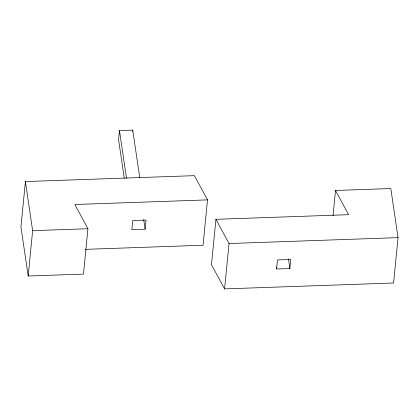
<?xml version="1.0" encoding="UTF-8"?>
<svg xmlns="http://www.w3.org/2000/svg" width="419" height="419" viewBox="0 0 419 419"><rect width="100%" height="100%" fill="white"/><g stroke="black" fill="none" stroke-linecap="round" stroke-linejoin="round"><path stroke-width="0.63" d="M207.51 199.879L194.411 175.661L25.412 181.558L20.95 226.925L28.188 276.016L83.47 274.089L87.932 228.727L74.828 204.509L207.51 199.879L203.053 245.241L85.403 249.347M28.188 276.016L32.645 230.654L25.412 181.558M139.763 177.724L132.729 130.1L119.462 130.566L118.567 139.637L124.27 178.253M132.603 131.398L132.729 130.1M145.126 229.183L146.022 220.106L132.75 220.572L131.859 229.643L145.126 229.183L143.696 219.493M335.514 190.472L348.618 214.685L215.937 219.32L211.48 264.682L224.579 288.901L393.588 282.998L398.05 237.636L390.801 188.54L335.514 190.472L333.032 215.743M224.579 288.901L229.041 243.533L215.937 219.32M276.592 268.998L277.483 259.927L290.755 259.466L289.859 268.537L276.592 268.998L276.304 267.06M32.645 230.654L87.932 228.727M229.041 243.533L398.05 237.636M288.429 258.848L289.859 268.537M119.462 130.566L126.491 178.19"/></g></svg>
